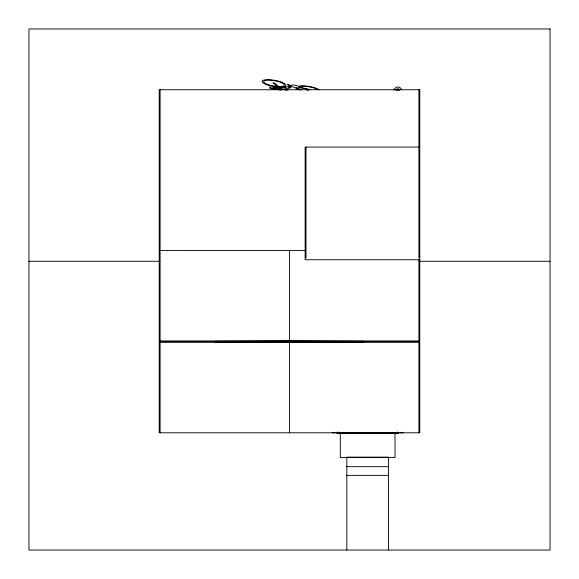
<?xml version="1.0" encoding="UTF-8"?>
<svg xmlns="http://www.w3.org/2000/svg" width="579" height="579" viewBox="0 0 579 579"><rect width="100%" height="100%" fill="white"/><g stroke="black" fill="none" stroke-linecap="round" stroke-linejoin="round"><path stroke-width="0.87" d="M338.122 431.941L336.862 433.208L398.468 433.208L397.208 431.941M307.333 90.15L310.134 89.593L298.923 87.067A10.48 2.714 10 0 1 307.89 86.633A10.48 2.714 10 0 1 317.951 89.759M306.848 89.991L308.433 89.47L298.677 87.393L298.684 88.449L301.145 90.121M281.054 90.063L280.62 89.065L286.482 90.085M214.91 341.321L289.5 340.93L364.09 341.321M214.91 341.899L289.5 342.29L364.09 341.899M419.775 147.066L305.133 147.066L305.133 259.754L419.775 259.754M159.225 250.417L305.133 250.439M28.95 261.274L159.942 261.274M419.058 261.274L550.05 261.274M160.094 340.93L418.906 340.93M160.094 341.61L418.906 341.61M160.094 342.29L418.906 342.29M336.971 433.099L398.359 433.099M346.821 466.674L388.509 466.674M346.821 475.359L388.509 475.359M278.904 88.211C268.67 87.031 286.026 92.683 277.79 86.988L276.567 86.908A12.079 3.127 10 0 1 262.388 80.785A12.079 3.127 10 0 1 281.278 82.066A12.079 3.127 10 0 1 279.491 87.103L279.476 87.668L291.396 86.401L287.387 84.621L290.969 85.475A3.952 1.02 10 0 1 294.183 85.135A3.952 1.02 10 0 1 298.272 86.351L298.742 86.162A12.079 3.127 10 0 1 319.347 89.796M287.973 90.049L280.352 88.739L279.939 88.066L285.838 87.451L284.159 87.791C284.542 89.094 294.45 88.073 288.603 87.168L292.214 86.792L295.261 87.595L296.752 89.275M280.518 90.006L270.241 88.507L269.814 88.326L270.61 88.138L270.299 87.313L269.626 86.959L270.617 87.733C272.796 88.544 275.894 86.676 278.716 87.972M299.386 89.89L296.955 87.675L296.202 87.661L297.693 89.253M418.906 89.745L418.906 258.039M418.906 259.754L418.906 432.803M395.023 432.911L395.023 457.555L340.307 457.555L340.307 432.911M388.509 550.05L388.509 457.12L346.821 457.12L346.821 550.05M367.665 432.788L367.665 433.208M306.002 147.066L306.002 258.039M289.5 250.417L289.5 340.93M289.5 342.29L289.5 432.803M160.094 89.745L160.094 250.128M160.094 250.417L160.094 432.803M393.988 90.186A3.923 3.923 0 0 1 397.592 87.045L398.613 87.118A3.923 3.923 0 0 1 401.558 89.716M396.803 90.056A1.382 1.382 0 0 1 397.397 89.658M398.106 89.615A1.382 1.382 0 0 1 398.75 89.933M396.456 90.172A1.592 1.592 0 0 1 399.213 90.172M397.324 90.071A1.028 1.028 0 0 1 398.352 90.071M395.833 90.027A2.215 2.215 0 0 1 399.836 90.02M403.643 432.245A3.923 3.923 0 0 1 401.717 432.897L400.697 432.824A3.923 3.923 0 0 1 399.727 432.491M335.9 432.245A3.923 3.923 0 0 1 333.974 432.897L332.954 432.824A3.923 3.923 0 0 1 331.984 432.491M273.085 82.906L277.211 86.51L270.885 85.497L266.376 83.991A10.487 2.714 10 0 1 267.737 80.17A10.487 2.714 10 0 1 282.74 83.347A10.487 2.714 10 0 1 278.767 86.611L274.786 83.21L273.085 82.906M274.634 87.972L273.505 88.218L274.634 87.972M550.05 28.95L28.95 28.95L28.95 550.05L550.05 550.05L550.05 28.95M419.775 89.745L159.225 89.745L159.225 432.803L419.775 432.803L419.775 89.745"/></g></svg>
